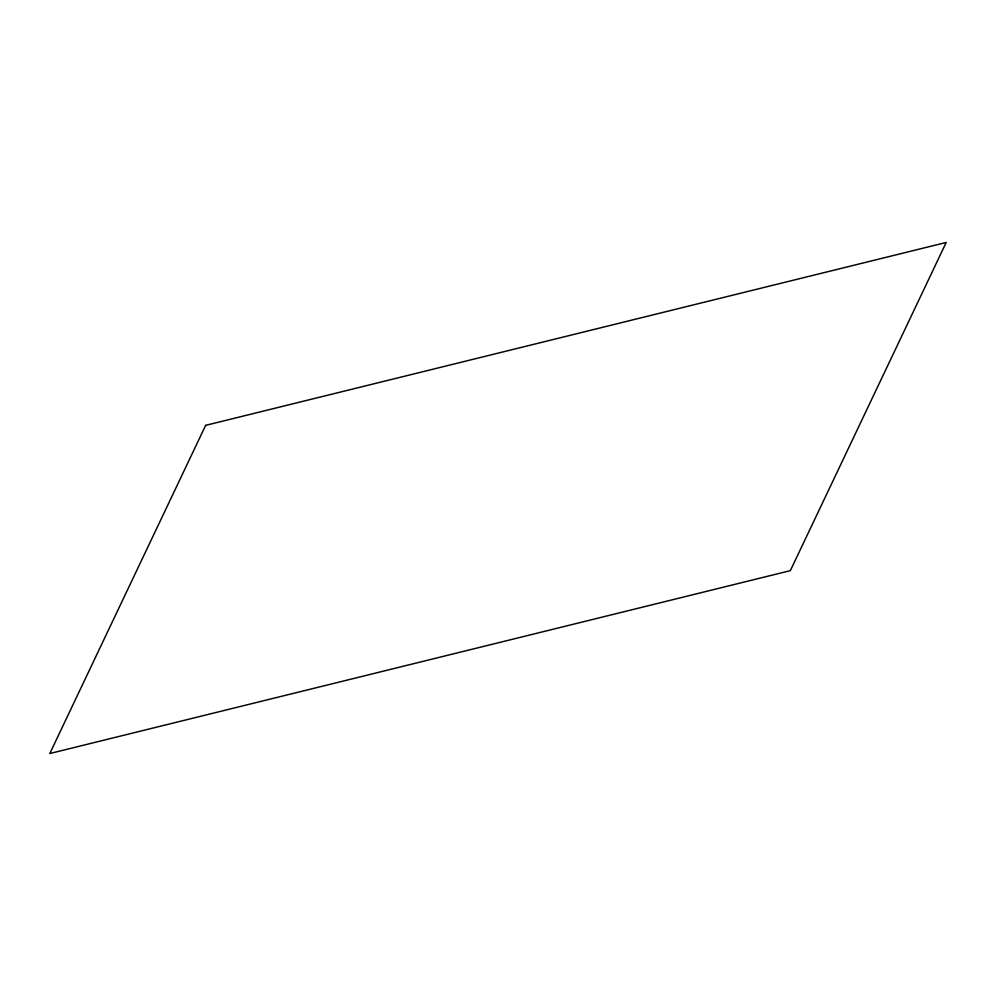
<?xml version="1.0" encoding="UTF-8"?>
<svg xmlns="http://www.w3.org/2000/svg" width="996" height="996" viewBox="0 0 996 996"><rect width="100%" height="100%" fill="white"/><g stroke="black" fill="none" stroke-linecap="round" stroke-linejoin="round"><path stroke-width="1.49" d="M205.649 425.354L49.8 753.536L790.351 570.646L946.2 242.464L205.649 425.354"/></g></svg>
